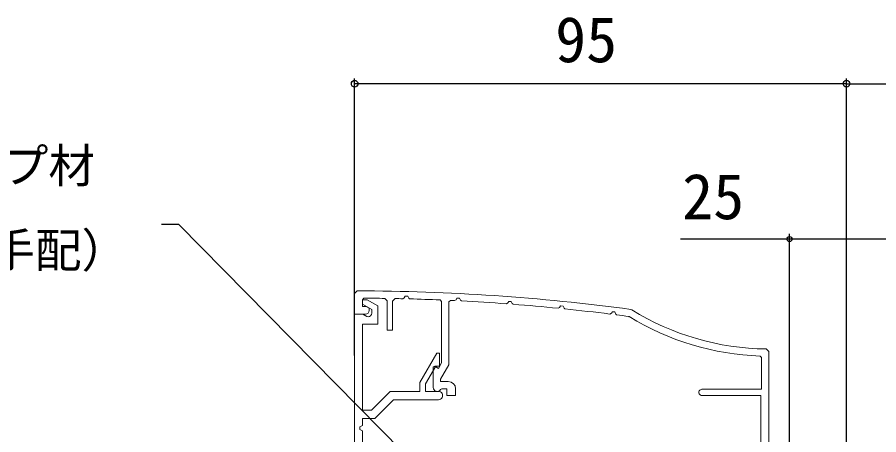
# Model space of a CAD drawing. Units: millimetres, scale not verified. Extents: x -525 to 525, y -783 to 779.
# Drawn here: x -328.9 to -162.5, y 283.3 to 363.9 of the extents above; entities that cross this region are included whole.
import ezdxf
from ezdxf.enums import TextEntityAlignment as Align

# ---------------------------------------------------------------- set-up
doc = ezdxf.new("R2010")
doc.units = ezdxf.units.MM
doc.header["$LTSCALE"] = 4
doc.layers.add('0-2_YKK_11', color=211, linetype='Continuous', lineweight=18)
doc.layers.add('0-7_YKK_D', color=6, linetype='Continuous')
doc.styles.add('ＭＳ ゴシック', font='')
doc.styles.get('ＭＳ ゴシック').set_extended_font_data('MS Gothic')

msp = doc.modelspace()

# ---------------------------------------------------------------- linework, layer by layer
at = {"layer": '0-2_YKK_11', "color": 30}
for p, q in [((-210.352, 307.465), (-210.154, 307.394)), ((-210.675, 306.069), (-210.792, 306.111)), ((-184.228, 299.845), (-183.733, 299.345))]:
    msp.add_line(p, q, dxfattribs=at)
for points in [[(-261.633, 306.543), (-263.733, 306.543), (-263.733, 310.542), (-263.232, 311.042)], [(-261.931, 309.638), (-262.233, 309.338), (-262.233, 308.043), (-261.533, 308.043), (-260.933, 307.696), (-260.933, 307.243)], [(-255.923, 309.566), (-256.433, 309.066), (-256.433, 303.443), (-257.433, 303.443), (-257.433, 309.1), (-257.926, 309.6)], [(-253.112, 309.501), (-253.286, 309.613), (-253.481, 310.013), (-253.971, 310.022), (-254.146, 309.693), (-254.418, 309.534)], [(-243.113, 309.109), (-243.284, 309.224), (-243.474, 309.632), (-243.963, 309.65), (-244.142, 309.328), (-244.419, 309.174)], [(-247.533, 291.643), (-250.033, 291.643), (-250.033, 293.078), (-248.033, 296.543), (-247.333, 296.543), (-247.333, 299.043), (-247.86, 299.043), (-251.133, 293.373), (-251.133, 291.643), (-256.896, 291.643), (-260.496, 288.043), (-262.233, 288.043), (-262.233, 304.643), (-259.233, 304.643), (-259.233, 308.143), (-261.311, 309.343), (-262.233, 309.343), (-262.233, 308.489), (-260.433, 307.45), (-260.433, 306.743)], [(-248.533, 292.393), (-248.533, 296.316), (-248.233, 296.489), (-247.542, 296.09), (-246.933, 297.144), (-246.933, 309.001), (-247.22, 309.3)], [(-245.219, 309.212), (-245.533, 308.913), (-245.533, 296.769), (-247.133, 293.998), (-247.133, 293.543), (-245.633, 293.543)], [(-233.114, 308.465), (-233.281, 308.583), (-233.466, 308.999), (-233.955, 309.026), (-234.138, 308.711), (-234.42, 308.563)], [(-223.115, 307.568), (-223.279, 307.688), (-223.46, 308.114), (-223.947, 308.15), (-224.135, 307.842), (-224.42, 307.699)], [(-263.733, 306.543), (-263.733, 214.543), (-263.733, 196.543), (-263.733, 214.543)], [(-261.133, 306.043), (-261.383, 306.11), (-262.133, 306.543), (-263.733, 306.543)], [(-213.117, 306.416), (-213.277, 306.539), (-213.454, 306.974), (-213.939, 307.019), (-214.131, 306.717), (-214.421, 306.581)], [(-183.733, 299.345), (-183.733, 257.843), (-181.033, 257.843), (-181.033, 256.843), (-183.733, 256.843), (-183.733, 251.043), (-169.933, 251.043), (-169.933, 256.843), (-170.933, 256.843), (-170.933, 257.843), (-168.733, 257.843), (-168.733, 249.543), (-185.233, 249.543), (-185.233, 290.843), (-196.633, 290.843)], [(-196.633, 292.043), (-185.133, 292.043), (-185.133, 298.171), (-185.423, 298.47)], [(-244.233, 292.143), (-244.233, 290.843), (-245.933, 290.843), (-245.933, 292.143), (-246.888, 292.143), (-247.144, 292)], [(-262.233, 280.043), (-262.233, 284.043), (-262.733, 284.298), (-262.733, 284.788), (-262.233, 285.043), (-262.233, 286.443), (-259.833, 286.443), (-256.233, 290.043), (-247.533, 290.043)]]:
    msp.add_lwpolyline(points, dxfattribs=at)
for centre, radius, start, end in [((-263.733, -88.957), 400, 82.33082, 89.92829), ((-263.733, -88.977), 398.62, 89.16523, 89.74105), ((-263.734, -89.005), 398.647, 88.66088, 88.87729), ((-263.733, -88.964), 398.606, 87.62579, 88.47308), ((-263.736, -89.026), 398.668, 87.22266, 87.33777), ((-263.733, -88.961), 398.604, 85.78265, 87.03468), ((-263.732, -88.952), 398.594, 84.33993, 85.59442), ((-261.633, 307.243), 0.7, 270.00001, 359.99999), ((-261.133, 306.743), 0.7, 270.00001, 359.99999), ((-263.734, -88.966), 398.608, 82.89361, 84.15137), ((-263.734, -88.963), 398.606, 82.36763, 82.70464), ((-183.733, 349.843), 50, 238.10086, 269.43271), ((-183.733, 349.843), 51.4, 238.38815, 268.11567), ((-245.633, 292.143), 1.4, 0.00001, 89.99999), ((-247.783, 292.393), 0.75, 180, 328.41188), ((-247.533, 290.843), 0.8, 269.99999, 90.00001), ((-196.633, 291.443), 0.6, 89.99999, 270.00001)]:
    msp.add_arc(centre, radius, start, end, dxfattribs=at)
at = {"layer": '0-7_YKK_D'}
for p, q in [((-263.73, 298.542), (-263.73, 352.042)), ((-168.73, 258.543), (-168.73, 352.042)), ((-168.73, 258.543), (-168.73, 352.042)), ((-168.73, 351.042), (-263.73, 351.042)), ((-179.732, 250.245), (-179.731, 322.047))]:
    msp.add_line(p, q, dxfattribs=at)
for points in [[(-168.73, 351.042), (-154.73, 351.042), (-96.802, 351.042)], [(-183.38, 207.942), (-185.17, 209.758), (-297.666, 323.855), (-301.016, 323.855)], [(-154.731, 321.047), (-179.731, 321.047), (-200.762, 321.048)]]:
    msp.add_lwpolyline(points, dxfattribs=at)
for centre, radius in [((-263.73, 351.042), 0.637), ((-168.73, 351.042), 0.637), ((-168.73, 351.042), 0.637), ((-179.731, 321.047), 0.478)]:
    msp.add_circle(centre, radius, dxfattribs=at)

# ---------------------------------------------------------------- texts
at = {"layer": '0-7_YKK_D', "style": 'ＭＳ ゴシック'}
for s, height, p in [('95', 8.798, (-224.991, 352.542)), ('バックアップ材', 6.598, (-376.89, 329.941)), ('（現地手配）', 6.598, (-361.498, 313.612))]:
    msp.add_text(s, height=height, dxfattribs=at).set_placement(p, align=Align.BOTTOM_LEFT)
msp.add_text('25', height=8.798, rotation=359.999, dxfattribs=at).set_placement((-200.449, 322.248), align=Align.BOTTOM_LEFT)

doc.saveas('drawing.dxf')
